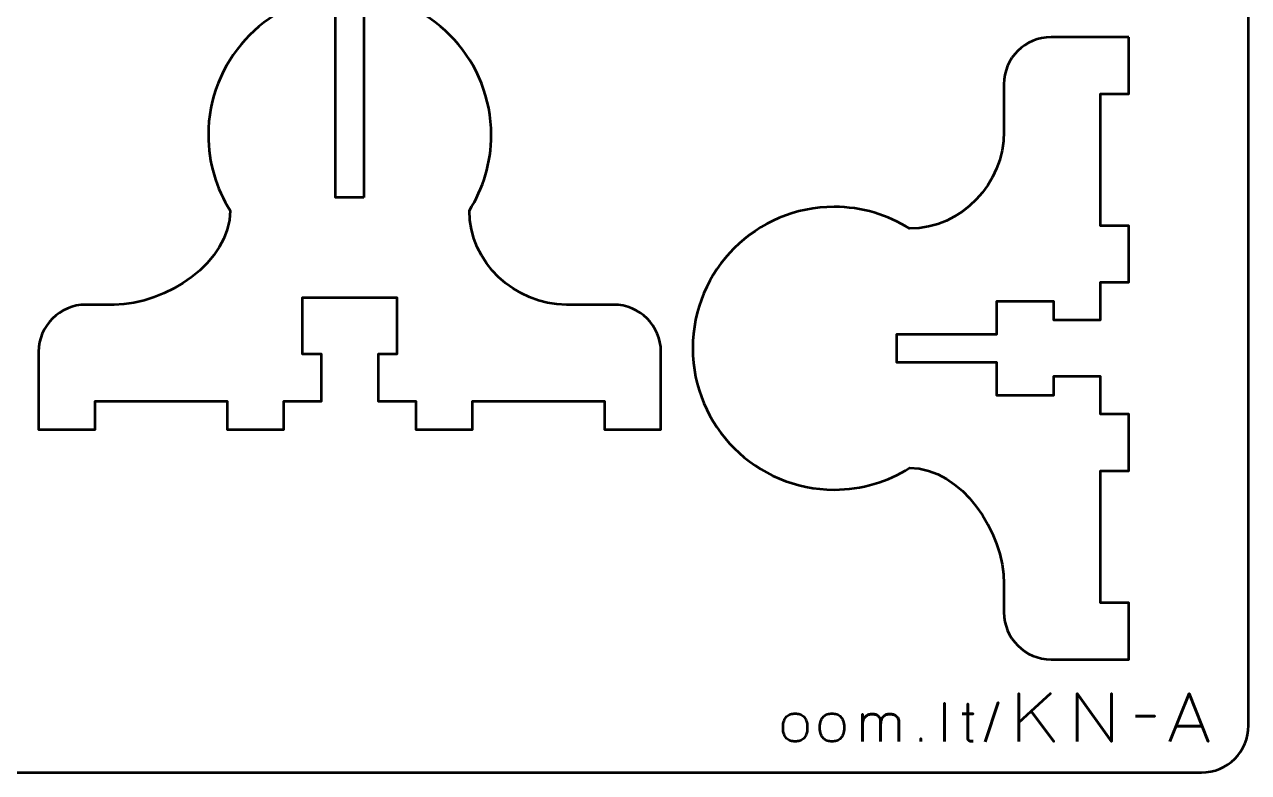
# Model space of a CAD drawing. Header units: centimetres. Extents: x -21 to 0, y -29.7 to 0.
# Drawn here: x -12.98 to 0, y -29.7 to -21.77 of the extents above; entities that cross this region are included whole.
import ezdxf

# ---------------------------------------------------------------- set-up
doc = ezdxf.new("R2010")
doc.units = ezdxf.units.CM
doc.header["$MEASUREMENT"] = 0
doc.layers.add('Layer 1', color=7, linetype='Continuous')

msp = doc.modelspace()

# ---------------------------------------------------------------- linework, layer by layer
at = {"layer": 'Layer 1', "color": 1, "lineweight": 53}
msp.add_open_spline([(-21.00003, -29.19995), (-21.00003, -29.19995), (-21.00003, -10.69992), (-21.00003, -10.69992), (-21.00003, -10.69992), (-21.00003, -10.61709), (-20.93286, -10.54992), (-20.85003, -10.54992), (-20.85003, -10.54992), (-20.7672, -10.54992), (-20.70003, -10.48275), (-20.70003, -10.39992), (-20.70003, -10.39992), (-20.70003, -10.31709), (-20.7672, -10.24992), (-20.85003, -10.24992), (-20.85003, -10.24992), (-20.93286, -10.24992), (-21.00003, -10.18275), (-21.00003, -10.09992), (-21.00003, -10.09992), (-21.00003, -10.01709), (-20.93286, -9.94992), (-20.85003, -9.94992), (-20.85003, -9.94992), (-20.7672, -9.94992), (-20.70003, -9.88275), (-20.70003, -9.79992), (-20.70003, -9.79992), (-20.70003, -9.71709), (-20.7672, -9.64992), (-20.85003, -9.64992), (-20.85003, -9.64992), (-20.93286, -9.64992), (-21.00003, -9.58275), (-21.00003, -9.49992), (-21.00003, -9.49992), (-21.00003, -9.41709), (-20.93286, -9.34992), (-20.85003, -9.34992), (-20.85003, -9.34992), (-20.7672, -9.34992), (-20.70003, -9.28275), (-20.70003, -9.19992), (-20.70003, -9.19992), (-20.70003, -9.11709), (-20.7672, -9.04992), (-20.85003, -9.04992), (-20.85003, -9.04992), (-20.93286, -9.04992), (-21.00003, -8.98275), (-21.00003, -8.89992), (-21.00003, -8.89992), (-21.00003, -8.81709), (-20.93286, -8.74992), (-20.85003, -8.74992), (-20.85003, -8.74992), (-20.7672, -8.74992), (-20.70003, -8.68275), (-20.70003, -8.59992), (-20.70003, -8.59992), (-20.70003, -8.51709), (-20.7672, -8.44992), (-20.85003, -8.44992), (-20.85003, -8.44992), (-20.93286, -8.44992), (-21.00003, -8.38275), (-21.00003, -8.29992), (-21.00003, -8.29992), (-21.00003, -8.21709), (-20.93286, -8.14992), (-20.85003, -8.14992), (-20.85003, -8.14992), (-20.7672, -8.14992), (-20.70003, -8.08275), (-20.70003, -7.99992), (-20.70003, -7.99992), (-20.70003, -7.91709), (-20.7672, -7.84992), (-20.85003, -7.84992), (-20.85003, -7.84992), (-20.93286, -7.84992), (-21.00003, -7.78275), (-21.00003, -7.69992), (-21.00003, -7.69992), (-21.00003, -7.61709), (-20.93286, -7.54992), (-20.85003, -7.54992), (-20.85003, -7.54992), (-20.7672, -7.54992), (-20.70003, -7.48275), (-20.70003, -7.39992), (-20.70003, -7.39992), (-20.70003, -7.31709), (-20.7672, -7.24992), (-20.85003, -7.24992), (-20.85003, -7.24992), (-20.93286, -7.24992), (-21.00003, -7.18275), (-21.00003, -7.09992), (-21.00003, -7.09992), (-21.00003, -7.01709), (-20.93286, -6.94992), (-20.85003, -6.94992), (-20.85003, -6.94992), (-20.7672, -6.94992), (-20.70003, -6.88275), (-20.70003, -6.79992), (-20.70003, -6.79992), (-20.70003, -6.71709), (-20.7672, -6.64992), (-20.85003, -6.64992), (-20.85003, -6.64992), (-20.93286, -6.64992), (-21.00003, -6.58275), (-21.00003, -6.49992), (-21.00003, -6.49992), (-21.00003, -6.41709), (-20.93286, -6.34992), (-20.85003, -6.34992), (-20.85003, -6.34992), (-20.7672, -6.34992), (-20.70003, -6.28275), (-20.70003, -6.19992), (-20.70003, -6.19992), (-20.70003, -6.11709), (-20.7672, -6.04992), (-20.85003, -6.04992), (-20.85003, -6.04992), (-20.93286, -6.04992), (-21.00003, -5.98275), (-21.00003, -5.89992), (-21.00003, -5.89992), (-21.00003, -5.81709), (-20.93286, -5.74992), (-20.85003, -5.74992), (-20.85003, -5.74992), (-20.7672, -5.74992), (-20.70003, -5.68275), (-20.70003, -5.59992), (-20.70003, -5.59992), (-20.70003, -5.51709), (-20.7672, -5.44992), (-20.85003, -5.44992), (-20.85003, -5.44992), (-20.93286, -5.44992), (-21.00003, -5.38275), (-21.00003, -5.29992), (-21.00003, -5.29992), (-21.00003, -5.21709), (-20.93286, -5.14992), (-20.85003, -5.14992), (-20.85003, -5.14992), (-20.7672, -5.14992), (-20.70003, -5.08275), (-20.70003, -4.99992), (-20.70003, -4.99992), (-20.70003, -4.91709), (-20.7672, -4.84992), (-20.85003, -4.84992), (-20.85003, -4.84992), (-20.93286, -4.84992), (-21.00003, -4.78275), (-21.00003, -4.69992), (-21.00003, -4.69992), (-21.00003, -4.61709), (-20.93286, -4.54992), (-20.85003, -4.54992), (-20.85003, -4.54992), (-20.7672, -4.54992), (-20.70003, -4.48275), (-20.70003, -4.39992), (-20.70003, -4.39992), (-20.70003, -4.31709), (-20.7672, -4.24992), (-20.85003, -4.24992), (-20.85003, -4.24992), (-20.93286, -4.24992), (-21.00003, -4.18275), (-21.00003, -4.09992), (-21.00003, -4.09992), (-21.00003, -4.01709), (-20.93286, -3.94992), (-20.85003, -3.94992), (-20.85003, -3.94992), (-20.7672, -3.94992), (-20.70003, -3.88275), (-20.70003, -3.79992), (-20.70003, -3.79992), (-20.70003, -3.71709), (-20.7672, -3.64992), (-20.85003, -3.64992), (-20.85003, -3.64992), (-20.93286, -3.64992), (-21.00003, -3.58275), (-21.00003, -3.49992), (-21.00003, -3.49992), (-21.00003, -3.41709), (-20.93286, -3.34992), (-20.85003, -3.34992), (-20.85003, -3.34992), (-20.7672, -3.34992), (-20.70003, -3.28275), (-20.70003, -3.19992), (-20.70003, -3.19992), (-20.70003, -3.11709), (-20.7672, -3.04992), (-20.85003, -3.04992), (-20.85003, -3.04992), (-20.93286, -3.04992), (-21.00003, -2.98275), (-21.00003, -2.89992), (-21.00003, -2.89992), (-21.00003, -2.81709), (-20.93286, -2.74992), (-20.85003, -2.74992), (-20.85003, -2.74992), (-20.7672, -2.74992), (-20.70003, -2.68275), (-20.70003, -2.59992), (-20.70003, -2.59992), (-20.70003, -2.51709), (-20.7672, -2.44992), (-20.85003, -2.44992), (-20.85003, -2.44992), (-20.93286, -2.44992), (-21.00003, -2.38275), (-21.00003, -2.29992), (-21.00003, -2.29992), (-21.00003, -2.21709), (-20.93286, -2.14992), (-20.85003, -2.14992), (-20.85003, -2.14992), (-20.7672, -2.14992), (-20.70003, -2.08275), (-20.70003, -1.99992), (-20.70003, -1.99992), (-20.70003, -1.91709), (-20.7672, -1.84992), (-20.85003, -1.84992), (-20.85003, -1.84992), (-20.93286, -1.84992), (-21.00003, -1.78275), (-21.00003, -1.69992), (-21.00003, -1.69992), (-21.00003, -1.61709), (-20.93286, -1.54992), (-20.85003, -1.54992), (-20.85003, -1.54992), (-20.7672, -1.54992), (-20.70003, -1.48275), (-20.70003, -1.39992), (-20.70003, -1.39992), (-20.70003, -1.31709), (-20.7672, -1.24992), (-20.85003, -1.24992), (-20.85003, -1.24992), (-20.93286, -1.24992), (-21.00003, -1.18275), (-21.00003, -1.09992), (-21.00003, -1.09992), (-21.00003, -1.09992), (-21.00003, -0.49992), (-21.00003, -0.49992), (-21.00003, -0.49992), (-21.00003, -0.22295), (-20.77694, 0.00004), (-20.49994, 0.00004), (-20.49994, 0.00004), (-20.49994, 0.00004), (-0.50008, 0.00004), (-0.50008, 0.00004), (-0.50008, 0.00004), (-0.22294, 0.00004), (0.00002, -0.22295), (0.00002, -0.49992), (0.00002, -0.49992), (0.00002, -0.49992), (0.00002, -29.19995), (0.00002, -29.19995), (0.00002, -29.19995), (0.00002, -29.47695), (-0.22294, -29.70004), (-0.50008, -29.70004), (-0.50008, -29.70004), (-0.50008, -29.70004), (-20.49994, -29.70004), (-20.49994, -29.70004), (-20.49994, -29.70004), (-20.77694, -29.70004), (-21.00003, -29.47695), (-21.00003, -29.19995)], degree=3, knots=[0, 0, 0, 0, 0.01369863, 0.01369863, 0.01369863, 0.01369863, 0.02739726, 0.02739726, 0.02739726, 0.02739726, 0.04109589, 0.04109589, 0.04109589, 0.04109589, 0.05479452, 0.05479452, 0.05479452, 0.05479452, 0.06849315, 0.06849315, 0.06849315, 0.06849315, 0.08219178, 0.08219178, 0.08219178, 0.08219178, 0.09589041, 0.09589041, 0.09589041, 0.09589041, 0.10958904, 0.10958904, 0.10958904, 0.10958904, 0.12328767, 0.12328767, 0.12328767, 0.12328767, 0.1369863, 0.1369863, 0.1369863, 0.1369863, 0.15068493, 0.15068493, 0.15068493, 0.15068493, 0.16438356, 0.16438356, 0.16438356, 0.16438356, 0.17808219, 0.17808219, 0.17808219, 0.17808219, 0.19178082, 0.19178082, 0.19178082, 0.19178082, 0.20547945, 0.20547945, 0.20547945, 0.20547945, 0.21917808, 0.21917808, 0.21917808, 0.21917808, 0.23287671, 0.23287671, 0.23287671, 0.23287671, 0.24657534, 0.24657534, 0.24657534, 0.24657534, 0.26027397, 0.26027397, 0.26027397, 0.26027397, 0.2739726, 0.2739726, 0.2739726, 0.2739726, 0.28767123, 0.28767123, 0.28767123, 0.28767123, 0.30136986, 0.30136986, 0.30136986, 0.30136986, 0.31506849, 0.31506849, 0.31506849, 0.31506849, 0.32876712, 0.32876712, 0.32876712, 0.32876712, 0.34246575, 0.34246575, 0.34246575, 0.34246575, 0.35616438, 0.35616438, 0.35616438, 0.35616438, 0.36986301, 0.36986301, 0.36986301, 0.36986301, 0.38356164, 0.38356164, 0.38356164, 0.38356164, 0.39726027, 0.39726027, 0.39726027, 0.39726027, 0.4109589, 0.4109589, 0.4109589, 0.4109589, 0.42465753, 0.42465753, 0.42465753, 0.42465753, 0.43835616, 0.43835616, 0.43835616, 0.43835616, 0.45205479, 0.45205479, 0.45205479, 0.45205479, 0.46575342, 0.46575342, 0.46575342, 0.46575342, 0.47945205, 0.47945205, 0.47945205, 0.47945205, 0.49315068, 0.49315068, 0.49315068, 0.49315068, 0.50684932, 0.50684932, 0.50684932, 0.50684932, 0.52054795, 0.52054795, 0.52054795, 0.52054795, 0.53424658, 0.53424658, 0.53424658, 0.53424658, 0.54794521, 0.54794521, 0.54794521, 0.54794521, 0.56164384, 0.56164384, 0.56164384, 0.56164384, 0.57534247, 0.57534247, 0.57534247, 0.57534247, 0.5890411, 0.5890411, 0.5890411, 0.5890411, 0.60273973, 0.60273973, 0.60273973, 0.60273973, 0.61643836, 0.61643836, 0.61643836, 0.61643836, 0.63013699, 0.63013699, 0.63013699, 0.63013699, 0.64383562, 0.64383562, 0.64383562, 0.64383562, 0.65753425, 0.65753425, 0.65753425, 0.65753425, 0.67123288, 0.67123288, 0.67123288, 0.67123288, 0.68493151, 0.68493151, 0.68493151, 0.68493151, 0.69863014, 0.69863014, 0.69863014, 0.69863014, 0.71232877, 0.71232877, 0.71232877, 0.71232877, 0.7260274, 0.7260274, 0.7260274, 0.7260274, 0.73972603, 0.73972603, 0.73972603, 0.73972603, 0.75342466, 0.75342466, 0.75342466, 0.75342466, 0.76712329, 0.76712329, 0.76712329, 0.76712329, 0.78082192, 0.78082192, 0.78082192, 0.78082192, 0.79452055, 0.79452055, 0.79452055, 0.79452055, 0.80821918, 0.80821918, 0.80821918, 0.80821918, 0.82191781, 0.82191781, 0.82191781, 0.82191781, 0.83561644, 0.83561644, 0.83561644, 0.83561644, 0.84931507, 0.84931507, 0.84931507, 0.84931507, 0.8630137, 0.8630137, 0.8630137, 0.8630137, 0.87671233, 0.87671233, 0.87671233, 0.87671233, 0.89041096, 0.89041096, 0.89041096, 0.89041096, 0.90410959, 0.90410959, 0.90410959, 0.90410959, 0.91780822, 0.91780822, 0.91780822, 0.91780822, 0.93150685, 0.93150685, 0.93150685, 0.93150685, 0.94520548, 0.94520548, 0.94520548, 0.94520548, 0.95890411, 0.95890411, 0.95890411, 0.95890411, 0.97260274, 0.97260274, 0.97260274, 0.97260274, 0.98630137, 0.98630137, 0.98630137, 0.98630137, 1, 1, 1, 1], dxfattribs=at)
at = {"layer": 'Layer 1', "color": 3, "lineweight": 53}
for points in [[(-9.38125, -23.60001), (-9.38125, -23.60001), (-9.38125, -21.44496), (-9.38125, -21.44496), (-9.38125, -21.44496), (-8.62337, -21.52025), (-8.03125, -22.15986), (-8.03125, -22.93751), (-8.03125, -22.93751), (-8.03125, -23.23162), (-8.11601, -23.50594), (-8.26234, -23.73751), (-8.26234, -23.73751), (-8.26234, -23.73751), (-8.26234, -23.73751), (-8.26234, -23.73751), (-8.26234, -23.73751), (-8.26234, -24.2897), (-7.78344, -24.73751), (-7.23125, -24.73751), (-7.23125, -24.73751), (-7.23125, -24.73751), (-6.73125, -24.73751), (-6.73125, -24.73751), (-6.73125, -24.73751), (-6.45516, -24.73751), (-6.23125, -24.96142), (-6.23125, -25.23751), (-6.23125, -25.23751), (-6.23125, -25.23751), (-6.23125, -25.23751), (-6.23125, -25.23751), (-6.23125, -25.23751), (-6.23125, -25.23751), (-6.23125, -25.76251), (-6.23125, -25.76251), (-6.23125, -25.76251), (-6.23125, -25.76251), (-6.23125, -26.0625), (-6.23125, -26.0625), (-6.23125, -26.0625), (-6.23125, -26.0625), (-6.83125, -26.0625), (-6.83125, -26.0625), (-6.83125, -26.0625), (-6.83125, -26.0625), (-6.83125, -25.76251), (-6.83125, -25.76251), (-6.83125, -25.76251), (-6.83125, -25.76251), (-8.23125, -25.76251), (-8.23125, -25.76251), (-8.23125, -25.76251), (-8.23125, -25.76251), (-8.23125, -26.0625), (-8.23125, -26.0625), (-8.23125, -26.0625), (-8.23125, -26.0625), (-8.83125, -26.0625), (-8.83125, -26.0625), (-8.83125, -26.0625), (-8.83125, -26.0625), (-8.83125, -25.76251), (-8.83125, -25.76251), (-8.83125, -25.76251), (-8.83125, -25.76251), (-9.23125, -25.76251), (-9.23125, -25.76251), (-9.23125, -25.76251), (-9.23125, -25.76251), (-9.23125, -25.2625), (-9.23125, -25.2625), (-9.23125, -25.2625), (-9.23125, -25.2625), (-9.03125, -25.26249), (-9.03125, -25.26249), (-9.03125, -25.26249), (-9.03125, -25.26249), (-9.03125, -24.6625), (-9.03125, -24.6625), (-9.03125, -24.6625), (-9.03125, -24.6625), (-10.03125, -24.6625), (-10.03125, -24.6625), (-10.03125, -24.6625), (-10.03125, -24.6625), (-10.03125, -25.26249), (-10.03125, -25.26249), (-10.03125, -25.26249), (-10.03125, -25.26249), (-9.83125, -25.2625), (-9.83125, -25.2625), (-9.83125, -25.2625), (-9.83125, -25.2625), (-9.83125, -25.76251), (-9.83125, -25.76251), (-9.83125, -25.76251), (-9.83125, -25.76251), (-10.23125, -25.76251), (-10.23125, -25.76251), (-10.23125, -25.76251), (-10.23125, -25.76251), (-10.23125, -26.0625), (-10.23125, -26.0625), (-10.23125, -26.0625), (-10.23125, -26.0625), (-10.83125, -26.0625), (-10.83125, -26.0625), (-10.83125, -26.0625), (-10.83125, -26.0625), (-10.83125, -25.76251), (-10.83125, -25.76251), (-10.83125, -25.76251), (-10.83125, -25.76251), (-12.23125, -25.76251), (-12.23125, -25.76251), (-12.23125, -25.76251), (-12.23125, -25.76251), (-12.23125, -26.0625), (-12.23125, -26.0625), (-12.23125, -26.0625), (-12.23125, -26.0625), (-12.83125, -26.0625), (-12.83125, -26.0625), (-12.83125, -26.0625), (-12.83125, -26.0625), (-12.83125, -25.76251), (-12.83125, -25.76251), (-12.83125, -25.76251), (-12.83125, -25.76251), (-12.83125, -25.23751), (-12.83125, -25.23751), (-12.83125, -25.23751), (-12.83125, -25.23751), (-12.83125, -25.23751), (-12.83125, -25.23751), (-12.83125, -25.23751), (-12.83125, -24.96142), (-12.60734, -24.73751), (-12.33125, -24.73751), (-12.33125, -24.73751), (-12.33125, -24.73751), (-12.03125, -24.73751), (-12.03125, -24.73751), (-12.03125, -24.73751), (-11.47906, -24.73751), (-10.80016, -24.2897), (-10.80016, -23.73751), (-10.80016, -23.73751), (-10.80016, -23.73751), (-10.80016, -23.73751), (-10.80016, -23.73751), (-10.80016, -23.73751), (-10.94649, -23.50594), (-11.03125, -23.23162), (-11.03125, -22.93751), (-11.03125, -22.93751), (-11.03125, -22.15986), (-10.43913, -21.52025), (-9.68125, -21.44496), (-9.68125, -21.44496), (-9.68125, -21.44496), (-9.68125, -23.60001), (-9.68125, -23.60001), (-9.68125, -23.60001), (-9.68125, -23.60001), (-9.68125, -23.60001), (-9.68125, -23.60001), (-9.68125, -23.60001), (-9.68125, -23.60001), (-9.38125, -23.60001), (-9.38125, -23.60001)], [(-1.26875, -21.9), (-1.26875, -21.9), (-1.26875, -22.5), (-1.26875, -22.5), (-1.26875, -22.5), (-1.26875, -22.5), (-1.56874, -22.5), (-1.56874, -22.5), (-1.56874, -22.5), (-1.56874, -22.5), (-1.56874, -23.9), (-1.56874, -23.9), (-1.56874, -23.9), (-1.56874, -23.9), (-1.26875, -23.9), (-1.26875, -23.9), (-1.26875, -23.9), (-1.26875, -23.9), (-1.26875, -24.5), (-1.26875, -24.5), (-1.26875, -24.5), (-1.26875, -24.5), (-1.56874, -24.5), (-1.56874, -24.5), (-1.56874, -24.5), (-1.56874, -24.5), (-1.56874, -24.9), (-1.56874, -24.9), (-1.56874, -24.9), (-1.56874, -24.9), (-2.06875, -24.9), (-2.06875, -24.9), (-2.06875, -24.9), (-2.06875, -24.9), (-2.06876, -24.7), (-2.06876, -24.7), (-2.06876, -24.7), (-2.06876, -24.7), (-2.66875, -24.7), (-2.66875, -24.7), (-2.66875, -24.7), (-2.66875, -24.7), (-2.66875, -25.05), (-2.66875, -25.05), (-2.66875, -25.05), (-2.66875, -25.05), (-3.73124, -25.05), (-3.73124, -25.05), (-3.73124, -25.05), (-3.73124, -25.05), (-3.73124, -25.35), (-3.73124, -25.35), (-3.73124, -25.35), (-3.73124, -25.35), (-2.66875, -25.35), (-2.66875, -25.35), (-2.66875, -25.35), (-2.66875, -25.35), (-2.66875, -25.7), (-2.66875, -25.7), (-2.66875, -25.7), (-2.66875, -25.7), (-2.06876, -25.7), (-2.06876, -25.7), (-2.06876, -25.7), (-2.06876, -25.7), (-2.06875, -25.5), (-2.06875, -25.5), (-2.06875, -25.5), (-2.06875, -25.5), (-1.56874, -25.5), (-1.56874, -25.5), (-1.56874, -25.5), (-1.56874, -25.5), (-1.56874, -25.9), (-1.56874, -25.9), (-1.56874, -25.9), (-1.56874, -25.9), (-1.26875, -25.9), (-1.26875, -25.9), (-1.26875, -25.9), (-1.26875, -25.9), (-1.26875, -26.5), (-1.26875, -26.5), (-1.26875, -26.5), (-1.26875, -26.5), (-1.56874, -26.5), (-1.56874, -26.5), (-1.56874, -26.5), (-1.56874, -26.5), (-1.56874, -27.9), (-1.56874, -27.9), (-1.56874, -27.9), (-1.56874, -27.9), (-1.26875, -27.9), (-1.26875, -27.9), (-1.26875, -27.9), (-1.26875, -27.9), (-1.26875, -28.5), (-1.26875, -28.5), (-1.26875, -28.5), (-1.26875, -28.5), (-1.56874, -28.5), (-1.56874, -28.5), (-1.56874, -28.5), (-1.56874, -28.5), (-2.09374, -28.5), (-2.09374, -28.5), (-2.09374, -28.5), (-2.09374, -28.5), (-2.09374, -28.5), (-2.09374, -28.5), (-2.09374, -28.5), (-2.36983, -28.5), (-2.59374, -28.27609), (-2.59374, -28), (-2.59374, -28), (-2.59374, -28), (-2.59374, -27.7), (-2.59374, -27.7), (-2.59374, -27.7), (-2.59374, -27.14781), (-3.04155, -26.46891), (-3.59374, -26.46891), (-3.59374, -26.46891), (-3.59374, -26.46891), (-3.59374, -26.46891), (-3.59374, -26.46891), (-3.59374, -26.46891), (-3.82531, -26.61524), (-4.09963, -26.7), (-4.39374, -26.7), (-4.39374, -26.7), (-5.22202, -26.7), (-5.89374, -26.02828), (-5.89374, -25.2), (-5.89374, -25.2), (-5.89374, -24.37172), (-5.22202, -23.7), (-4.39374, -23.7), (-4.39374, -23.7), (-4.09963, -23.7), (-3.82531, -23.78476), (-3.59374, -23.93109), (-3.59374, -23.93109), (-3.59374, -23.93109), (-3.59374, -23.93109), (-3.59374, -23.93109), (-3.59374, -23.93109), (-3.04155, -23.93109), (-2.59374, -23.45219), (-2.59374, -22.9), (-2.59374, -22.9), (-2.59374, -22.9), (-2.59374, -22.4), (-2.59374, -22.4), (-2.59374, -22.4), (-2.59374, -22.12391), (-2.36983, -21.9), (-2.09374, -21.9), (-2.09374, -21.9), (-2.09374, -21.9), (-2.09374, -21.9), (-2.09374, -21.9), (-2.09374, -21.9), (-2.09374, -21.9), (-1.56874, -21.9), (-1.56874, -21.9), (-1.56874, -21.9), (-1.56874, -21.9), (-1.26875, -21.9), (-1.26875, -21.9)]]:
    msp.add_open_spline(points, degree=3, knots=[0, 0, 0, 0, 0.02325581, 0.02325581, 0.02325581, 0.02325581, 0.04651163, 0.04651163, 0.04651163, 0.04651163, 0.06976744, 0.06976744, 0.06976744, 0.06976744, 0.09302326, 0.09302326, 0.09302326, 0.09302326, 0.11627907, 0.11627907, 0.11627907, 0.11627907, 0.13953488, 0.13953488, 0.13953488, 0.13953488, 0.1627907, 0.1627907, 0.1627907, 0.1627907, 0.18604651, 0.18604651, 0.18604651, 0.18604651, 0.20930233, 0.20930233, 0.20930233, 0.20930233, 0.23255814, 0.23255814, 0.23255814, 0.23255814, 0.25581395, 0.25581395, 0.25581395, 0.25581395, 0.27906977, 0.27906977, 0.27906977, 0.27906977, 0.30232558, 0.30232558, 0.30232558, 0.30232558, 0.3255814, 0.3255814, 0.3255814, 0.3255814, 0.34883721, 0.34883721, 0.34883721, 0.34883721, 0.37209302, 0.37209302, 0.37209302, 0.37209302, 0.39534884, 0.39534884, 0.39534884, 0.39534884, 0.41860465, 0.41860465, 0.41860465, 0.41860465, 0.44186047, 0.44186047, 0.44186047, 0.44186047, 0.46511628, 0.46511628, 0.46511628, 0.46511628, 0.48837209, 0.48837209, 0.48837209, 0.48837209, 0.51162791, 0.51162791, 0.51162791, 0.51162791, 0.53488372, 0.53488372, 0.53488372, 0.53488372, 0.55813953, 0.55813953, 0.55813953, 0.55813953, 0.58139535, 0.58139535, 0.58139535, 0.58139535, 0.60465116, 0.60465116, 0.60465116, 0.60465116, 0.62790698, 0.62790698, 0.62790698, 0.62790698, 0.65116279, 0.65116279, 0.65116279, 0.65116279, 0.6744186, 0.6744186, 0.6744186, 0.6744186, 0.69767442, 0.69767442, 0.69767442, 0.69767442, 0.72093023, 0.72093023, 0.72093023, 0.72093023, 0.74418605, 0.74418605, 0.74418605, 0.74418605, 0.76744186, 0.76744186, 0.76744186, 0.76744186, 0.79069767, 0.79069767, 0.79069767, 0.79069767, 0.81395349, 0.81395349, 0.81395349, 0.81395349, 0.8372093, 0.8372093, 0.8372093, 0.8372093, 0.86046512, 0.86046512, 0.86046512, 0.86046512, 0.88372093, 0.88372093, 0.88372093, 0.88372093, 0.90697674, 0.90697674, 0.90697674, 0.90697674, 0.93023256, 0.93023256, 0.93023256, 0.93023256, 0.95348837, 0.95348837, 0.95348837, 0.95348837, 0.97674419, 0.97674419, 0.97674419, 0.97674419, 1, 1, 1, 1], dxfattribs=at)
at = {"layer": 'Layer 1', "color": 5, "lineweight": 53}
for points, knots in [([(-2.43444, -29.36992), (-2.43444, -29.36992), (-2.43444, -28.86121), (-2.43444, -28.86121), (-2.43444, -28.86121), (-2.43444, -28.86121), (-2.43444, -29.17025), (-2.43444, -29.17025), (-2.43444, -29.17025), (-2.43444, -29.17025), (-2.0993, -28.86121), (-2.0993, -28.86121), (-2.0993, -28.86121), (-2.0993, -28.86121), (-2.30462, -29.0503), (-2.30462, -29.0503), (-2.30462, -29.0503), (-2.30462, -29.0503), (-2.06543, -29.36992), (-2.06543, -29.36992), (-2.06543, -29.36992), (-2.06543, -29.36992), (-2.30462, -29.0503), (-2.30462, -29.0503), (-2.30462, -29.0503), (-2.30462, -29.0503), (-2.43444, -29.17025), (-2.43444, -29.17025), (-2.43444, -29.17025), (-2.43444, -29.17025), (-2.43444, -29.36992), (-2.43444, -29.36992)], [0, 0, 0, 0, 0.125, 0.125, 0.125, 0.125, 0.25, 0.25, 0.25, 0.25, 0.375, 0.375, 0.375, 0.375, 0.5, 0.5, 0.5, 0.5, 0.625, 0.625, 0.625, 0.625, 0.75, 0.75, 0.75, 0.75, 0.875, 0.875, 0.875, 0.875, 1, 1, 1, 1]), ([(-1.81566, -29.36992), (-1.81566, -29.36992), (-1.81566, -28.86121), (-1.81566, -28.86121), (-1.81566, -28.86121), (-1.81566, -28.86121), (-1.453, -29.36992), (-1.453, -29.36992), (-1.453, -29.36992), (-1.453, -29.36992), (-1.453, -28.86121), (-1.453, -28.86121), (-1.453, -28.86121), (-1.453, -28.86121), (-1.453, -29.36992), (-1.453, -29.36992), (-1.453, -29.36992), (-1.453, -29.36992), (-1.81566, -28.86121), (-1.81566, -28.86121), (-1.81566, -28.86121), (-1.81566, -28.86121), (-1.81566, -29.36992), (-1.81566, -29.36992)], [0, 0, 0, 0, 0.16666667, 0.16666667, 0.16666667, 0.16666667, 0.33333333, 0.33333333, 0.33333333, 0.33333333, 0.5, 0.5, 0.5, 0.5, 0.66666667, 0.66666667, 0.66666667, 0.66666667, 0.83333333, 0.83333333, 0.83333333, 0.83333333, 1, 1, 1, 1]), ([(-0.83282, -29.36992), (-0.83282, -29.36992), (-0.63103, -28.86121), (-0.63103, -28.86121), (-0.63103, -28.86121), (-0.63103, -28.86121), (-0.42853, -29.36992), (-0.42853, -29.36992), (-0.42853, -29.36992), (-0.42853, -29.36992), (-0.63103, -28.86121), (-0.63103, -28.86121), (-0.63103, -28.86121), (-0.63103, -28.86121), (-0.83282, -29.36992), (-0.83282, -29.36992)], [0, 0, 0, 0, 0.25, 0.25, 0.25, 0.25, 0.5, 0.5, 0.5, 0.5, 0.75, 0.75, 0.75, 0.75, 1, 1, 1, 1]), ([(-4.80792, -29.36992), (-4.79014, -29.37001), (-4.77359, -29.36776), (-4.75816, -29.36296), (-4.75816, -29.36296), (-4.74273, -29.35816), (-4.72909, -29.35016), (-4.71742, -29.33897), (-4.71742, -29.33897), (-4.70566, -29.32778), (-4.69654, -29.31263), (-4.68986, -29.29344), (-4.68986, -29.29344), (-4.68328, -29.27434), (-4.67989, -29.25054), (-4.67979, -29.22204), (-4.67979, -29.22204), (-4.67989, -29.19363), (-4.68328, -29.16992), (-4.68986, -29.15092), (-4.68986, -29.15092), (-4.69654, -29.13191), (-4.70566, -29.11677), (-4.71742, -29.10557), (-4.71742, -29.10557), (-4.72909, -29.09447), (-4.74273, -29.08648), (-4.75816, -29.08168), (-4.75816, -29.08168), (-4.77359, -29.07688), (-4.79014, -29.07462), (-4.80792, -29.07472), (-4.80792, -29.07472), (-4.82551, -29.07462), (-4.84207, -29.07688), (-4.8575, -29.08168), (-4.8575, -29.08168), (-4.87293, -29.08648), (-4.88647, -29.09447), (-4.89823, -29.10557), (-4.89823, -29.10557), (-4.90999, -29.11677), (-4.91921, -29.13191), (-4.92589, -29.15092), (-4.92589, -29.15092), (-4.93257, -29.16992), (-4.93596, -29.19363), (-4.93605, -29.22204), (-4.93605, -29.22204), (-4.93596, -29.25054), (-4.93257, -29.27434), (-4.92589, -29.29344), (-4.92589, -29.29344), (-4.91921, -29.31263), (-4.90999, -29.32778), (-4.89823, -29.33897), (-4.89823, -29.33897), (-4.88647, -29.35016), (-4.87293, -29.35816), (-4.8575, -29.36296), (-4.8575, -29.36296), (-4.84207, -29.36776), (-4.82551, -29.37001), (-4.80792, -29.36992)], [0, 0, 0, 0, 0.0625, 0.0625, 0.0625, 0.0625, 0.125, 0.125, 0.125, 0.125, 0.1875, 0.1875, 0.1875, 0.1875, 0.25, 0.25, 0.25, 0.25, 0.3125, 0.3125, 0.3125, 0.3125, 0.375, 0.375, 0.375, 0.375, 0.4375, 0.4375, 0.4375, 0.4375, 0.5, 0.5, 0.5, 0.5, 0.5625, 0.5625, 0.5625, 0.5625, 0.625, 0.625, 0.625, 0.625, 0.6875, 0.6875, 0.6875, 0.6875, 0.75, 0.75, 0.75, 0.75, 0.8125, 0.8125, 0.8125, 0.8125, 0.875, 0.875, 0.875, 0.875, 0.9375, 0.9375, 0.9375, 0.9375, 1, 1, 1, 1]), ([(-4.80792, -29.36992), (-4.79014, -29.37001), (-4.77359, -29.36776), (-4.75816, -29.36296), (-4.75816, -29.36296), (-4.74273, -29.35816), (-4.72909, -29.35016), (-4.71742, -29.33897), (-4.71742, -29.33897), (-4.70566, -29.32778), (-4.69654, -29.31263), (-4.68986, -29.29344), (-4.68986, -29.29344), (-4.68328, -29.27434), (-4.67989, -29.25054), (-4.67979, -29.22204), (-4.67979, -29.22204), (-4.67989, -29.19363), (-4.68328, -29.16992), (-4.68986, -29.15092), (-4.68986, -29.15092), (-4.69654, -29.13191), (-4.70566, -29.11677), (-4.71742, -29.10557), (-4.71742, -29.10557), (-4.72909, -29.09447), (-4.74273, -29.08648), (-4.75816, -29.08168), (-4.75816, -29.08168), (-4.77359, -29.07688), (-4.79014, -29.07462), (-4.80792, -29.07472), (-4.80792, -29.07472), (-4.82551, -29.07462), (-4.84207, -29.07688), (-4.8575, -29.08168), (-4.8575, -29.08168), (-4.87293, -29.08648), (-4.88647, -29.09447), (-4.89823, -29.10557), (-4.89823, -29.10557), (-4.90999, -29.11677), (-4.91921, -29.13191), (-4.92589, -29.15092), (-4.92589, -29.15092), (-4.93257, -29.16992), (-4.93596, -29.19363), (-4.93605, -29.22204), (-4.93605, -29.22204), (-4.93596, -29.25054), (-4.93257, -29.27434), (-4.92589, -29.29344), (-4.92589, -29.29344), (-4.91921, -29.31263), (-4.90999, -29.32778), (-4.89823, -29.33897), (-4.89823, -29.33897), (-4.88647, -29.35016), (-4.87293, -29.35816), (-4.8575, -29.36296), (-4.8575, -29.36296), (-4.84207, -29.36776), (-4.82551, -29.37001), (-4.80792, -29.36992)], [0, 0, 0, 0, 0.0625, 0.0625, 0.0625, 0.0625, 0.125, 0.125, 0.125, 0.125, 0.1875, 0.1875, 0.1875, 0.1875, 0.25, 0.25, 0.25, 0.25, 0.3125, 0.3125, 0.3125, 0.3125, 0.375, 0.375, 0.375, 0.375, 0.4375, 0.4375, 0.4375, 0.4375, 0.5, 0.5, 0.5, 0.5, 0.5625, 0.5625, 0.5625, 0.5625, 0.625, 0.625, 0.625, 0.625, 0.6875, 0.6875, 0.6875, 0.6875, 0.75, 0.75, 0.75, 0.75, 0.8125, 0.8125, 0.8125, 0.8125, 0.875, 0.875, 0.875, 0.875, 0.9375, 0.9375, 0.9375, 0.9375, 1, 1, 1, 1]), ([(-4.41733, -29.36992), (-4.39955, -29.37001), (-4.383, -29.36776), (-4.36757, -29.36296), (-4.36757, -29.36296), (-4.35214, -29.35816), (-4.3385, -29.35016), (-4.32683, -29.33897), (-4.32683, -29.33897), (-4.31507, -29.32778), (-4.30595, -29.31263), (-4.29927, -29.29344), (-4.29927, -29.29344), (-4.29269, -29.27434), (-4.2893, -29.25054), (-4.2892, -29.22204), (-4.2892, -29.22204), (-4.2893, -29.19363), (-4.29269, -29.16992), (-4.29927, -29.15092), (-4.29927, -29.15092), (-4.30595, -29.13191), (-4.31507, -29.11677), (-4.32683, -29.10557), (-4.32683, -29.10557), (-4.3385, -29.09447), (-4.35214, -29.08648), (-4.36757, -29.08168), (-4.36757, -29.08168), (-4.383, -29.07688), (-4.39955, -29.07462), (-4.41733, -29.07472), (-4.41733, -29.07472), (-4.43492, -29.07462), (-4.45148, -29.07688), (-4.46691, -29.08168), (-4.46691, -29.08168), (-4.48234, -29.08648), (-4.49588, -29.09447), (-4.50764, -29.10557), (-4.50764, -29.10557), (-4.5194, -29.11677), (-4.52862, -29.13191), (-4.5353, -29.15092), (-4.5353, -29.15092), (-4.54198, -29.16992), (-4.54537, -29.19363), (-4.54546, -29.22204), (-4.54546, -29.22204), (-4.54537, -29.25054), (-4.54198, -29.27434), (-4.5353, -29.29344), (-4.5353, -29.29344), (-4.52862, -29.31263), (-4.5194, -29.32778), (-4.50764, -29.33897), (-4.50764, -29.33897), (-4.49588, -29.35016), (-4.48234, -29.35816), (-4.46691, -29.36296), (-4.46691, -29.36296), (-4.45148, -29.36776), (-4.43492, -29.37001), (-4.41733, -29.36992)], [0, 0, 0, 0, 0.0625, 0.0625, 0.0625, 0.0625, 0.125, 0.125, 0.125, 0.125, 0.1875, 0.1875, 0.1875, 0.1875, 0.25, 0.25, 0.25, 0.25, 0.3125, 0.3125, 0.3125, 0.3125, 0.375, 0.375, 0.375, 0.375, 0.4375, 0.4375, 0.4375, 0.4375, 0.5, 0.5, 0.5, 0.5, 0.5625, 0.5625, 0.5625, 0.5625, 0.625, 0.625, 0.625, 0.625, 0.6875, 0.6875, 0.6875, 0.6875, 0.75, 0.75, 0.75, 0.75, 0.8125, 0.8125, 0.8125, 0.8125, 0.875, 0.875, 0.875, 0.875, 0.9375, 0.9375, 0.9375, 0.9375, 1, 1, 1, 1]), ([(-4.41733, -29.36992), (-4.39955, -29.37001), (-4.383, -29.36776), (-4.36757, -29.36296), (-4.36757, -29.36296), (-4.35214, -29.35816), (-4.3385, -29.35016), (-4.32683, -29.33897), (-4.32683, -29.33897), (-4.31507, -29.32778), (-4.30595, -29.31263), (-4.29927, -29.29344), (-4.29927, -29.29344), (-4.29269, -29.27434), (-4.2893, -29.25054), (-4.2892, -29.22204), (-4.2892, -29.22204), (-4.2893, -29.19363), (-4.29269, -29.16992), (-4.29927, -29.15092), (-4.29927, -29.15092), (-4.30595, -29.13191), (-4.31507, -29.11677), (-4.32683, -29.10557), (-4.32683, -29.10557), (-4.3385, -29.09447), (-4.35214, -29.08648), (-4.36757, -29.08168), (-4.36757, -29.08168), (-4.383, -29.07688), (-4.39955, -29.07462), (-4.41733, -29.07472), (-4.41733, -29.07472), (-4.43492, -29.07462), (-4.45148, -29.07688), (-4.46691, -29.08168), (-4.46691, -29.08168), (-4.48234, -29.08648), (-4.49588, -29.09447), (-4.50764, -29.10557), (-4.50764, -29.10557), (-4.5194, -29.11677), (-4.52862, -29.13191), (-4.5353, -29.15092), (-4.5353, -29.15092), (-4.54198, -29.16992), (-4.54537, -29.19363), (-4.54546, -29.22204), (-4.54546, -29.22204), (-4.54537, -29.25054), (-4.54198, -29.27434), (-4.5353, -29.29344), (-4.5353, -29.29344), (-4.52862, -29.31263), (-4.5194, -29.32778), (-4.50764, -29.33897), (-4.50764, -29.33897), (-4.49588, -29.35016), (-4.48234, -29.35816), (-4.46691, -29.36296), (-4.46691, -29.36296), (-4.45148, -29.36776), (-4.43492, -29.37001), (-4.41733, -29.36992)], [0, 0, 0, 0, 0.0625, 0.0625, 0.0625, 0.0625, 0.125, 0.125, 0.125, 0.125, 0.1875, 0.1875, 0.1875, 0.1875, 0.25, 0.25, 0.25, 0.25, 0.3125, 0.3125, 0.3125, 0.3125, 0.375, 0.375, 0.375, 0.375, 0.4375, 0.4375, 0.4375, 0.4375, 0.5, 0.5, 0.5, 0.5, 0.5625, 0.5625, 0.5625, 0.5625, 0.625, 0.625, 0.625, 0.625, 0.6875, 0.6875, 0.6875, 0.6875, 0.75, 0.75, 0.75, 0.75, 0.8125, 0.8125, 0.8125, 0.8125, 0.875, 0.875, 0.875, 0.875, 0.9375, 0.9375, 0.9375, 0.9375, 1, 1, 1, 1]), ([(-3.22523, -29.36992), (-3.22523, -29.36992), (-3.22523, -28.96296), (-3.22523, -28.96296), (-3.22523, -28.96296), (-3.22523, -28.96296), (-3.22523, -29.36992), (-3.22523, -29.36992)], [0, 0, 0, 0, 0.5, 0.5, 0.5, 0.5, 1, 1, 1, 1]), ([(-3.03727, -29.07754), (-3.03727, -29.07754), (-2.9193, -29.07754), (-2.9193, -29.07754), (-2.9193, -29.07754), (-2.9193, -29.07754), (-3.03727, -29.07754), (-3.03727, -29.07754)], [0, 0, 0, 0, 0.5, 0.5, 0.5, 0.5, 1, 1, 1, 1]), ([(-2.92043, -29.3671), (-2.92739, -29.36766), (-2.93435, -29.36785), (-2.94113, -29.36766), (-2.94113, -29.36766), (-2.9479, -29.36747), (-2.95402, -29.36644), (-2.95957, -29.36437), (-2.95957, -29.36437), (-2.96512, -29.36239), (-2.96954, -29.35882), (-2.97292, -29.35374), (-2.97292, -29.35374), (-2.97622, -29.34866), (-2.97791, -29.34142), (-2.978, -29.3321), (-2.978, -29.3321), (-2.978, -29.32768), (-2.978, -29.32016), (-2.978, -29.30962), (-2.978, -29.30962), (-2.978, -29.29899), (-2.978, -29.28619), (-2.978, -29.27105), (-2.978, -29.27105), (-2.978, -29.2559), (-2.978, -29.23935), (-2.978, -29.22138), (-2.978, -29.22138), (-2.978, -29.20341), (-2.978, -29.18488), (-2.978, -29.16569), (-2.978, -29.16569), (-2.978, -29.1465), (-2.978, -29.12759), (-2.978, -29.10887), (-2.978, -29.10887), (-2.978, -29.09015), (-2.978, -29.07255), (-2.978, -29.056), (-2.978, -29.056), (-2.978, -29.03944), (-2.978, -29.02476), (-2.978, -29.01207), (-2.978, -29.01207), (-2.978, -28.99927), (-2.978, -28.9893), (-2.978, -28.98196), (-2.978, -28.98196), (-2.978, -28.97472), (-2.978, -28.97095), (-2.978, -28.97086), (-2.978, -28.97086), (-2.978, -28.97095), (-2.978, -28.97472), (-2.978, -28.98196), (-2.978, -28.98196), (-2.978, -28.9893), (-2.978, -28.99927), (-2.978, -29.01207), (-2.978, -29.01207), (-2.978, -29.02476), (-2.978, -29.03944), (-2.978, -29.056), (-2.978, -29.056), (-2.978, -29.07255), (-2.978, -29.09015), (-2.978, -29.10887), (-2.978, -29.10887), (-2.978, -29.12759), (-2.978, -29.1465), (-2.978, -29.16569), (-2.978, -29.16569), (-2.978, -29.18488), (-2.978, -29.20341), (-2.978, -29.22138), (-2.978, -29.22138), (-2.978, -29.23935), (-2.978, -29.2559), (-2.978, -29.27105), (-2.978, -29.27105), (-2.978, -29.28619), (-2.978, -29.29899), (-2.978, -29.30962), (-2.978, -29.30962), (-2.978, -29.32016), (-2.978, -29.32768), (-2.978, -29.3321), (-2.978, -29.3321), (-2.97791, -29.34142), (-2.97622, -29.34866), (-2.97292, -29.35374), (-2.97292, -29.35374), (-2.96954, -29.35882), (-2.96512, -29.36239), (-2.95957, -29.36437), (-2.95957, -29.36437), (-2.95402, -29.36644), (-2.9479, -29.36747), (-2.94113, -29.36766), (-2.94113, -29.36766), (-2.93435, -29.36785), (-2.92739, -29.36766), (-2.92043, -29.3671)], [0, 0, 0, 0, 0.03846154, 0.03846154, 0.03846154, 0.03846154, 0.07692308, 0.07692308, 0.07692308, 0.07692308, 0.11538462, 0.11538462, 0.11538462, 0.11538462, 0.15384615, 0.15384615, 0.15384615, 0.15384615, 0.19230769, 0.19230769, 0.19230769, 0.19230769, 0.23076923, 0.23076923, 0.23076923, 0.23076923, 0.26923077, 0.26923077, 0.26923077, 0.26923077, 0.30769231, 0.30769231, 0.30769231, 0.30769231, 0.34615385, 0.34615385, 0.34615385, 0.34615385, 0.38461538, 0.38461538, 0.38461538, 0.38461538, 0.42307692, 0.42307692, 0.42307692, 0.42307692, 0.46153846, 0.46153846, 0.46153846, 0.46153846, 0.5, 0.5, 0.5, 0.5, 0.53846154, 0.53846154, 0.53846154, 0.53846154, 0.57692308, 0.57692308, 0.57692308, 0.57692308, 0.61538462, 0.61538462, 0.61538462, 0.61538462, 0.65384615, 0.65384615, 0.65384615, 0.65384615, 0.69230769, 0.69230769, 0.69230769, 0.69230769, 0.73076923, 0.73076923, 0.73076923, 0.73076923, 0.76923077, 0.76923077, 0.76923077, 0.76923077, 0.80769231, 0.80769231, 0.80769231, 0.80769231, 0.84615385, 0.84615385, 0.84615385, 0.84615385, 0.88461538, 0.88461538, 0.88461538, 0.88461538, 0.92307692, 0.92307692, 0.92307692, 0.92307692, 0.96153846, 0.96153846, 0.96153846, 0.96153846, 1, 1, 1, 1]), ([(-2.7923, -29.37556), (-2.7923, -29.37556), (-2.65401, -28.95901), (-2.65401, -28.95901), (-2.65401, -28.95901), (-2.65401, -28.95901), (-2.7923, -29.37556), (-2.7923, -29.37556)], [0, 0, 0, 0, 0.5, 0.5, 0.5, 0.5, 1, 1, 1, 1]), ([(-3.90144, -29.36992), (-3.90144, -29.36983), (-3.90144, -29.3671), (-3.90144, -29.36174), (-3.90144, -29.36174), (-3.90144, -29.35647), (-3.90144, -29.34922), (-3.90144, -29.3401), (-3.90144, -29.3401), (-3.90144, -29.33088), (-3.90144, -29.32053), (-3.90144, -29.30887), (-3.90144, -29.30887), (-3.90144, -29.2973), (-3.90144, -29.28516), (-3.90144, -29.27237), (-3.90144, -29.27237), (-3.90144, -29.25967), (-3.90144, -29.24715), (-3.90144, -29.23474), (-3.90144, -29.23474), (-3.90144, -29.22232), (-3.90144, -29.21065), (-3.90144, -29.19993), (-3.90144, -29.19993), (-3.90144, -29.18911), (-3.90144, -29.17989), (-3.90144, -29.17208), (-3.90144, -29.17208), (-3.90144, -29.16437), (-3.90144, -29.15882), (-3.90144, -29.15543), (-3.90144, -29.15543), (-3.90134, -29.15016), (-3.90219, -29.14424), (-3.90379, -29.13775), (-3.90379, -29.13775), (-3.90539, -29.13116), (-3.90812, -29.12458), (-3.91197, -29.11799), (-3.91197, -29.11799), (-3.91583, -29.11131), (-3.92119, -29.1052), (-3.92787, -29.09955), (-3.92787, -29.09955), (-3.93464, -29.09391), (-3.94311, -29.08939), (-3.95327, -29.08591), (-3.95327, -29.08591), (-3.96353, -29.08243), (-3.97575, -29.08055), (-3.99005, -29.08036), (-3.99005, -29.08036), (-4.00435, -29.08036), (-4.01715, -29.08234), (-4.02834, -29.08629), (-4.02834, -29.08629), (-4.03963, -29.09033), (-4.04932, -29.09588), (-4.0576, -29.10294), (-4.0576, -29.10294), (-4.06578, -29.11), (-4.07265, -29.11809), (-4.07801, -29.1273), (-4.07801, -29.1273), (-4.08337, -29.13643), (-4.08733, -29.14612), (-4.08996, -29.15647), (-4.08996, -29.15647), (-4.09259, -29.16672), (-4.09391, -29.17716), (-4.09391, -29.18761), (-4.09391, -29.18761), (-4.09391, -29.17716), (-4.09259, -29.16672), (-4.08996, -29.15647), (-4.08996, -29.15647), (-4.08733, -29.14612), (-4.08337, -29.13643), (-4.07801, -29.1273), (-4.07801, -29.1273), (-4.07265, -29.11809), (-4.06578, -29.11), (-4.0576, -29.10294), (-4.0576, -29.10294), (-4.04932, -29.09588), (-4.03963, -29.09033), (-4.02834, -29.08629), (-4.02834, -29.08629), (-4.01715, -29.08234), (-4.00435, -29.08036), (-3.99005, -29.08036), (-3.99005, -29.08036), (-3.97575, -29.08055), (-3.96353, -29.08243), (-3.95327, -29.08591), (-3.95327, -29.08591), (-3.94311, -29.08939), (-3.93464, -29.09391), (-3.92787, -29.09955), (-3.92787, -29.09955), (-3.92119, -29.1052), (-3.91583, -29.11131), (-3.91197, -29.11799), (-3.91197, -29.11799), (-3.90812, -29.12458), (-3.90539, -29.13116), (-3.90379, -29.13775), (-3.90379, -29.13775), (-3.90219, -29.14424), (-3.90134, -29.15016), (-3.90144, -29.15543), (-3.90144, -29.15543), (-3.90144, -29.15882), (-3.90144, -29.16437), (-3.90144, -29.17208), (-3.90144, -29.17208), (-3.90144, -29.17989), (-3.90144, -29.18911), (-3.90144, -29.19993), (-3.90144, -29.19993), (-3.90144, -29.21065), (-3.90144, -29.22232), (-3.90144, -29.23474), (-3.90144, -29.23474), (-3.90144, -29.24715), (-3.90144, -29.25967), (-3.90144, -29.27237), (-3.90144, -29.27237), (-3.90144, -29.28516), (-3.90144, -29.2973), (-3.90144, -29.30887), (-3.90144, -29.30887), (-3.90144, -29.32053), (-3.90144, -29.33088), (-3.90144, -29.3401), (-3.90144, -29.3401), (-3.90144, -29.34922), (-3.90144, -29.35647), (-3.90144, -29.36174), (-3.90144, -29.36174), (-3.90144, -29.3671), (-3.90144, -29.36983), (-3.90144, -29.36992)], [0, 0, 0, 0, 0.02777778, 0.02777778, 0.02777778, 0.02777778, 0.05555556, 0.05555556, 0.05555556, 0.05555556, 0.08333333, 0.08333333, 0.08333333, 0.08333333, 0.11111111, 0.11111111, 0.11111111, 0.11111111, 0.13888889, 0.13888889, 0.13888889, 0.13888889, 0.16666667, 0.16666667, 0.16666667, 0.16666667, 0.19444444, 0.19444444, 0.19444444, 0.19444444, 0.22222222, 0.22222222, 0.22222222, 0.22222222, 0.25, 0.25, 0.25, 0.25, 0.27777778, 0.27777778, 0.27777778, 0.27777778, 0.30555556, 0.30555556, 0.30555556, 0.30555556, 0.33333333, 0.33333333, 0.33333333, 0.33333333, 0.36111111, 0.36111111, 0.36111111, 0.36111111, 0.38888889, 0.38888889, 0.38888889, 0.38888889, 0.41666667, 0.41666667, 0.41666667, 0.41666667, 0.44444444, 0.44444444, 0.44444444, 0.44444444, 0.47222222, 0.47222222, 0.47222222, 0.47222222, 0.5, 0.5, 0.5, 0.5, 0.52777778, 0.52777778, 0.52777778, 0.52777778, 0.55555556, 0.55555556, 0.55555556, 0.55555556, 0.58333333, 0.58333333, 0.58333333, 0.58333333, 0.61111111, 0.61111111, 0.61111111, 0.61111111, 0.63888889, 0.63888889, 0.63888889, 0.63888889, 0.66666667, 0.66666667, 0.66666667, 0.66666667, 0.69444444, 0.69444444, 0.69444444, 0.69444444, 0.72222222, 0.72222222, 0.72222222, 0.72222222, 0.75, 0.75, 0.75, 0.75, 0.77777778, 0.77777778, 0.77777778, 0.77777778, 0.80555556, 0.80555556, 0.80555556, 0.80555556, 0.83333333, 0.83333333, 0.83333333, 0.83333333, 0.86111111, 0.86111111, 0.86111111, 0.86111111, 0.88888889, 0.88888889, 0.88888889, 0.88888889, 0.91666667, 0.91666667, 0.91666667, 0.91666667, 0.94444444, 0.94444444, 0.94444444, 0.94444444, 0.97222222, 0.97222222, 0.97222222, 0.97222222, 1, 1, 1, 1]), ([(-4.09391, -29.36992), (-4.09391, -29.36992), (-4.09391, -29.08036), (-4.09391, -29.08036), (-4.09391, -29.08036), (-4.09391, -29.08036), (-4.09391, -29.36992), (-4.09391, -29.36992)], [0, 0, 0, 0, 0.5, 0.5, 0.5, 0.5, 1, 1, 1, 1]), ([(-3.70727, -29.36992), (-3.70727, -29.36983), (-3.70727, -29.3671), (-3.70727, -29.36174), (-3.70727, -29.36174), (-3.70727, -29.35647), (-3.70727, -29.34922), (-3.70727, -29.3401), (-3.70727, -29.3401), (-3.70727, -29.33088), (-3.70727, -29.32053), (-3.70727, -29.30887), (-3.70727, -29.30887), (-3.70727, -29.2973), (-3.70727, -29.28516), (-3.70727, -29.27237), (-3.70727, -29.27237), (-3.70727, -29.25967), (-3.70727, -29.24715), (-3.70727, -29.23474), (-3.70727, -29.23474), (-3.70727, -29.22232), (-3.70727, -29.21065), (-3.70727, -29.19993), (-3.70727, -29.19993), (-3.70727, -29.18911), (-3.70727, -29.17989), (-3.70727, -29.17208), (-3.70727, -29.17208), (-3.70727, -29.16437), (-3.70727, -29.15882), (-3.70727, -29.15543), (-3.70727, -29.15543), (-3.70727, -29.15016), (-3.7083, -29.14424), (-3.71047, -29.13775), (-3.71047, -29.13775), (-3.71254, -29.13116), (-3.71592, -29.12458), (-3.72063, -29.11799), (-3.72063, -29.11799), (-3.72524, -29.11131), (-3.73135, -29.1052), (-3.73888, -29.09955), (-3.73888, -29.09955), (-3.7464, -29.09391), (-3.75553, -29.08939), (-3.76625, -29.08591), (-3.76625, -29.08591), (-3.77698, -29.08243), (-3.78949, -29.08055), (-3.80379, -29.08036), (-3.80379, -29.08036), (-3.81809, -29.08036), (-3.83069, -29.08234), (-3.84151, -29.08629), (-3.84151, -29.08629), (-3.85224, -29.09033), (-3.86146, -29.09588), (-3.86917, -29.10294), (-3.86917, -29.10294), (-3.87679, -29.11), (-3.8829, -29.11809), (-3.8877, -29.1273), (-3.8877, -29.1273), (-3.8925, -29.13643), (-3.89598, -29.14612), (-3.89814, -29.15647), (-3.89814, -29.15647), (-3.9004, -29.16672), (-3.90144, -29.17716), (-3.90144, -29.18761), (-3.90144, -29.18761), (-3.90144, -29.17716), (-3.9004, -29.16672), (-3.89814, -29.15647), (-3.89814, -29.15647), (-3.89598, -29.14612), (-3.8925, -29.13643), (-3.8877, -29.1273), (-3.8877, -29.1273), (-3.8829, -29.11809), (-3.87679, -29.11), (-3.86917, -29.10294), (-3.86917, -29.10294), (-3.86146, -29.09588), (-3.85224, -29.09033), (-3.84151, -29.08629), (-3.84151, -29.08629), (-3.83069, -29.08234), (-3.81809, -29.08036), (-3.80379, -29.08036), (-3.80379, -29.08036), (-3.78949, -29.08055), (-3.77698, -29.08243), (-3.76625, -29.08591), (-3.76625, -29.08591), (-3.75553, -29.08939), (-3.7464, -29.09391), (-3.73888, -29.09955), (-3.73888, -29.09955), (-3.73135, -29.1052), (-3.72524, -29.11131), (-3.72063, -29.11799), (-3.72063, -29.11799), (-3.71592, -29.12458), (-3.71254, -29.13116), (-3.71047, -29.13775), (-3.71047, -29.13775), (-3.7083, -29.14424), (-3.70727, -29.15016), (-3.70727, -29.15543), (-3.70727, -29.15543), (-3.70727, -29.15882), (-3.70727, -29.16437), (-3.70727, -29.17208), (-3.70727, -29.17208), (-3.70727, -29.17989), (-3.70727, -29.18911), (-3.70727, -29.19993), (-3.70727, -29.19993), (-3.70727, -29.21065), (-3.70727, -29.22232), (-3.70727, -29.23474), (-3.70727, -29.23474), (-3.70727, -29.24715), (-3.70727, -29.25967), (-3.70727, -29.27237), (-3.70727, -29.27237), (-3.70727, -29.28516), (-3.70727, -29.2973), (-3.70727, -29.30887), (-3.70727, -29.30887), (-3.70727, -29.32053), (-3.70727, -29.33088), (-3.70727, -29.3401), (-3.70727, -29.3401), (-3.70727, -29.34922), (-3.70727, -29.35647), (-3.70727, -29.36174), (-3.70727, -29.36174), (-3.70727, -29.3671), (-3.70727, -29.36983), (-3.70727, -29.36992)], [0, 0, 0, 0, 0.02777778, 0.02777778, 0.02777778, 0.02777778, 0.05555556, 0.05555556, 0.05555556, 0.05555556, 0.08333333, 0.08333333, 0.08333333, 0.08333333, 0.11111111, 0.11111111, 0.11111111, 0.11111111, 0.13888889, 0.13888889, 0.13888889, 0.13888889, 0.16666667, 0.16666667, 0.16666667, 0.16666667, 0.19444444, 0.19444444, 0.19444444, 0.19444444, 0.22222222, 0.22222222, 0.22222222, 0.22222222, 0.25, 0.25, 0.25, 0.25, 0.27777778, 0.27777778, 0.27777778, 0.27777778, 0.30555556, 0.30555556, 0.30555556, 0.30555556, 0.33333333, 0.33333333, 0.33333333, 0.33333333, 0.36111111, 0.36111111, 0.36111111, 0.36111111, 0.38888889, 0.38888889, 0.38888889, 0.38888889, 0.41666667, 0.41666667, 0.41666667, 0.41666667, 0.44444444, 0.44444444, 0.44444444, 0.44444444, 0.47222222, 0.47222222, 0.47222222, 0.47222222, 0.5, 0.5, 0.5, 0.5, 0.52777778, 0.52777778, 0.52777778, 0.52777778, 0.55555556, 0.55555556, 0.55555556, 0.55555556, 0.58333333, 0.58333333, 0.58333333, 0.58333333, 0.61111111, 0.61111111, 0.61111111, 0.61111111, 0.63888889, 0.63888889, 0.63888889, 0.63888889, 0.66666667, 0.66666667, 0.66666667, 0.66666667, 0.69444444, 0.69444444, 0.69444444, 0.69444444, 0.72222222, 0.72222222, 0.72222222, 0.72222222, 0.75, 0.75, 0.75, 0.75, 0.77777778, 0.77777778, 0.77777778, 0.77777778, 0.80555556, 0.80555556, 0.80555556, 0.80555556, 0.83333333, 0.83333333, 0.83333333, 0.83333333, 0.86111111, 0.86111111, 0.86111111, 0.86111111, 0.88888889, 0.88888889, 0.88888889, 0.88888889, 0.91666667, 0.91666667, 0.91666667, 0.91666667, 0.94444444, 0.94444444, 0.94444444, 0.94444444, 0.97222222, 0.97222222, 0.97222222, 0.97222222, 1, 1, 1, 1]), ([(-1.19971, -29.10392), (-1.19971, -29.10392), (-0.99439, -29.10392), (-0.99439, -29.10392), (-0.99439, -29.10392), (-0.99439, -29.10392), (-1.19971, -29.10392), (-1.19971, -29.10392)], [0, 0, 0, 0, 0.5, 0.5, 0.5, 0.5, 1, 1, 1, 1]), ([(-0.76932, -29.20976), (-0.76932, -29.20976), (-0.49274, -29.20976), (-0.49274, -29.20976), (-0.49274, -29.20976), (-0.49274, -29.20976), (-0.76932, -29.20976), (-0.76932, -29.20976)], [0, 0, 0, 0, 0.5, 0.5, 0.5, 0.5, 1, 1, 1, 1]), ([(-3.47415, -29.36992), (-3.47415, -29.36992), (-3.47415, -29.33888), (-3.47415, -29.33888), (-3.47415, -29.33888), (-3.47415, -29.33888), (-3.47415, -29.36992), (-3.47415, -29.36992)], [0, 0, 0, 0, 0.5, 0.5, 0.5, 0.5, 1, 1, 1, 1])]:
    msp.add_open_spline(points, degree=3, knots=knots, dxfattribs=at)

doc.saveas('drawing.dxf')
